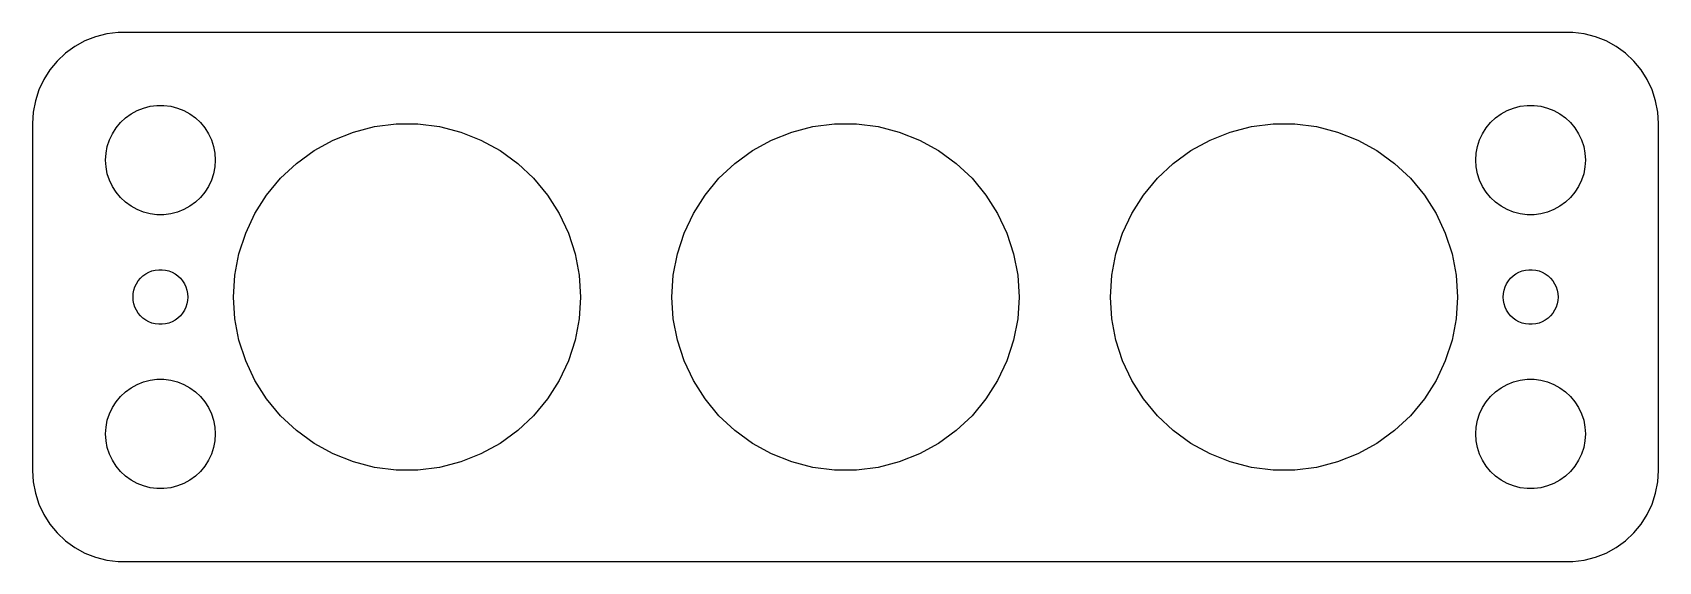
# Model space of a CAD drawing. Header units: metres. Extents: x -44.5 to 44.5, y -14.5 to 14.5.
import ezdxf

# ---------------------------------------------------------------- set-up
doc = ezdxf.new("R2010")
doc.units = ezdxf.units.M

msp = doc.modelspace()

# ---------------------------------------------------------------- linework, layer by layer
for p, q in [((-41.0451, 14.2553), (-41.6289, 14.0241)), ((-40.4369, 14.4114), (-41.0451, 14.2553)), ((-39.8139, 14.4901), (-40.4369, 14.4114)), ((39.8139, 14.4901), (-39.8139, 14.4901)), ((40.4369, 14.4114), (39.8139, 14.4901)), ((41.0451, 14.2553), (40.4369, 14.4114)), ((41.6289, 14.0241), (41.0451, 14.2553)), ((-42.6871, 13.3526), (-43.1448, 12.9227)), ((-42.1791, 13.7216), (-42.6871, 13.3526)), ((-41.6289, 14.0241), (-42.1791, 13.7216)), ((42.1791, 13.7216), (41.6289, 14.0241)), ((42.6871, 13.3526), (42.1791, 13.7216)), ((43.1448, 12.9227), (42.6871, 13.3526)), ((-43.1448, 12.9227), (-43.5451, 12.4389)), ((43.5451, 12.4389), (43.1448, 12.9227)), ((-43.8815, 11.9088), (-44.1489, 11.3406)), ((-43.5451, 12.4389), (-43.8815, 11.9088)), ((43.8815, 11.9088), (43.5451, 12.4389)), ((44.1489, 11.3406), (43.8815, 11.9088)), ((-44.3429, 10.7434), (-44.4606, 10.1267)), ((-44.1489, 11.3406), (-44.3429, 10.7434)), ((44.3429, 10.7434), (44.1489, 11.3406)), ((44.4606, 10.1267), (44.3429, 10.7434)), ((-44.4606, 10.1267), (-44.5, 9.5)), ((-39.6869, 9.55363), (-39.4123, 9.81154)), ((-39.4123, 9.81154), (-39.1075, 10.033)), ((-39.1075, 10.033), (-38.7773, 10.2145)), ((-38.7773, 10.2145), (-38.427, 10.3532)), ((-38.427, 10.3532), (-38.0621, 10.4469)), ((-38.0621, 10.4469), (-37.6884, 10.4941)), ((-37.6884, 10.4941), (-37.3116, 10.4941)), ((-37.3116, 10.4941), (-36.9379, 10.4469)), ((-36.9379, 10.4469), (-36.5729, 10.3532)), ((-36.5729, 10.3532), (-36.2227, 10.2145)), ((-36.2227, 10.2145), (-35.8925, 10.033)), ((-35.8925, 10.033), (-35.5877, 9.81154)), ((-35.5877, 9.81154), (-35.3131, 9.55363)), ((35.3131, 9.55363), (35.5877, 9.81154)), ((35.5877, 9.81154), (35.8925, 10.033)), ((35.8925, 10.033), (36.2227, 10.2145)), ((36.2227, 10.2145), (36.5729, 10.3532)), ((36.5729, 10.3532), (36.9379, 10.4469)), ((36.9379, 10.4469), (37.3116, 10.4941)), ((37.3116, 10.4941), (37.6884, 10.4941)), ((37.6884, 10.4941), (38.0621, 10.4469)), ((38.0621, 10.4469), (38.427, 10.3532)), ((38.427, 10.3532), (38.7773, 10.2145)), ((38.7773, 10.2145), (39.1075, 10.033)), ((39.1075, 10.033), (39.4123, 9.81154)), ((39.4123, 9.81154), (39.6869, 9.55363)), ((44.5, 9.5), (44.4606, 10.1267)), ((-44.5, 9.5), (-44.5, -9.5)), ((-40.2893, 8.60437), (-40.1289, 8.94525)), ((-40.1289, 8.94525), (-39.927, 9.26335)), ((-39.927, 9.26335), (-39.6869, 9.55363)), ((-35.3131, 9.55363), (-35.0729, 9.26335)), ((-35.0729, 9.26335), (-34.8711, 8.94525)), ((-34.8711, 8.94525), (-34.7107, 8.60437)), ((-28.0449, 8.59586), (-26.9357, 9.03503)), ((-26.9357, 9.03503), (-25.7801, 9.33173)), ((-25.7801, 9.33173), (-24.5965, 9.48125)), ((-24.5965, 9.48125), (-23.4035, 9.48125)), ((-23.4035, 9.48125), (-22.2199, 9.33173)), ((-22.2199, 9.33173), (-21.0643, 9.03503)), ((-21.0643, 9.03503), (-19.9551, 8.59586)), ((-4.04489, 8.59586), (-2.93565, 9.03503)), ((-2.93565, 9.03503), (-1.78012, 9.33173)), ((-1.78012, 9.33173), (-0.596497, 9.48125)), ((-0.596497, 9.48125), (0.596497, 9.48125)), ((0.596497, 9.48125), (1.78012, 9.33173)), ((1.78012, 9.33173), (2.93565, 9.03503)), ((2.93565, 9.03503), (4.04489, 8.59586)), ((19.9551, 8.59586), (21.0643, 9.03503)), ((21.0643, 9.03503), (22.2199, 9.33173)), ((22.2199, 9.33173), (23.4035, 9.48125)), ((23.4035, 9.48125), (24.5965, 9.48125)), ((24.5965, 9.48125), (25.7801, 9.33173)), ((25.7801, 9.33173), (26.9357, 9.03503)), ((26.9357, 9.03503), (28.0449, 8.59586)), ((34.7107, 8.60437), (34.8711, 8.94525)), ((34.8711, 8.94525), (35.0729, 9.26335)), ((35.0729, 9.26335), (35.3131, 9.55363)), ((39.6869, 9.55363), (39.927, 9.26335)), ((39.927, 9.26335), (40.1289, 8.94525)), ((40.1289, 8.94525), (40.2893, 8.60437)), ((44.5, -9.5), (44.5, 9.5)), ((-40.4763, 7.87599), (-40.4057, 8.24606)), ((-40.4057, 8.24606), (-40.2893, 8.60437)), ((-34.7107, 8.60437), (-34.5942, 8.24606)), ((-34.5942, 8.24606), (-34.5237, 7.87599)), ((-30.0555, 7.31987), (-29.0903, 8.0211)), ((-29.0903, 8.0211), (-28.0449, 8.59586)), ((-19.9551, 8.59586), (-18.9096, 8.0211)), ((-18.9096, 8.0211), (-17.9445, 7.31987)), ((-6.05553, 7.31987), (-5.09035, 8.0211)), ((-5.09035, 8.0211), (-4.04489, 8.59586)), ((4.04489, 8.59586), (5.09035, 8.0211)), ((5.09035, 8.0211), (6.05553, 7.31987)), ((17.9445, 7.31987), (18.9096, 8.0211)), ((18.9096, 8.0211), (19.9551, 8.59586)), ((28.0449, 8.59586), (29.0903, 8.0211)), ((29.0903, 8.0211), (30.0555, 7.31987)), ((34.5237, 7.87599), (34.5942, 8.24606)), ((34.5942, 8.24606), (34.7107, 8.60437)), ((40.2893, 8.60437), (40.4057, 8.24606)), ((40.4057, 8.24606), (40.4763, 7.87599)), ((-40.5, 7.5), (-40.4763, 7.87599)), ((-40.4763, 7.12399), (-40.5, 7.5)), ((-40.4057, 6.75392), (-40.4763, 7.12399)), ((-34.5237, 7.12399), (-34.5942, 6.75392)), ((-34.5237, 7.87599), (-34.5, 7.5)), ((-34.5, 7.5), (-34.5237, 7.12399)), ((-30.9252, 6.50319), (-30.0555, 7.31987)), ((-17.9445, 7.31987), (-17.0748, 6.50319)), ((-6.9252, 6.50319), (-6.05553, 7.31987)), ((6.05553, 7.31987), (6.9252, 6.50319)), ((17.0748, 6.50319), (17.9445, 7.31987)), ((30.0555, 7.31987), (30.9252, 6.50319)), ((34.5, 7.5), (34.5237, 7.87599)), ((34.5237, 7.12399), (34.5, 7.5)), ((34.5942, 6.75392), (34.5237, 7.12399)), ((40.4763, 7.12399), (40.4057, 6.75392)), ((40.4763, 7.87599), (40.5, 7.5)), ((40.5, 7.5), (40.4763, 7.12399)), ((-40.2893, 6.39561), (-40.4057, 6.75392)), ((-40.1289, 6.05473), (-40.2893, 6.39561)), ((-34.7107, 6.39561), (-34.8711, 6.05473)), ((-34.5942, 6.75392), (-34.7107, 6.39561)), ((-31.6857, 5.58395), (-30.9252, 6.50319)), ((-17.0748, 6.50319), (-16.3143, 5.58395)), ((-7.68565, 5.58395), (-6.9252, 6.50319)), ((6.9252, 6.50319), (7.68565, 5.58395)), ((16.3143, 5.58395), (17.0748, 6.50319)), ((30.9252, 6.50319), (31.6857, 5.58395)), ((34.7107, 6.39561), (34.5942, 6.75392)), ((34.8711, 6.05473), (34.7107, 6.39561)), ((40.2893, 6.39561), (40.1289, 6.05473)), ((40.4057, 6.75392), (40.2893, 6.39561)), ((-39.927, 5.73663), (-40.1289, 6.05473)), ((-39.6869, 5.44635), (-39.927, 5.73663)), ((-39.4123, 5.18845), (-39.6869, 5.44635)), ((-35.3131, 5.44635), (-35.5877, 5.18845)), ((-35.0729, 5.73663), (-35.3131, 5.44635)), ((-34.8711, 6.05473), (-35.0729, 5.73663)), ((-32.3249, 4.57664), (-31.6857, 5.58395)), ((-16.3143, 5.58395), (-15.6751, 4.57664)), ((-8.32491, 4.57664), (-7.68565, 5.58395)), ((7.68565, 5.58395), (8.32491, 4.57664)), ((15.6751, 4.57664), (16.3143, 5.58395)), ((31.6857, 5.58395), (32.3249, 4.57664)), ((35.0729, 5.73663), (34.8711, 6.05473)), ((35.3131, 5.44635), (35.0729, 5.73663)), ((35.5877, 5.18845), (35.3131, 5.44635)), ((39.6869, 5.44635), (39.4123, 5.18845)), ((39.927, 5.73663), (39.6869, 5.44635)), ((40.1289, 6.05473), (39.927, 5.73663)), ((-39.1075, 4.96701), (-39.4123, 5.18845)), ((-38.7773, 4.78551), (-39.1075, 4.96701)), ((-38.427, 4.64682), (-38.7773, 4.78551)), ((-38.0621, 4.55313), (-38.427, 4.64682)), ((-37.6884, 4.50591), (-38.0621, 4.55313)), ((-37.3116, 4.50591), (-37.6884, 4.50591)), ((-36.9379, 4.55313), (-37.3116, 4.50591)), ((-36.5729, 4.64682), (-36.9379, 4.55313)), ((-36.2227, 4.78551), (-36.5729, 4.64682)), ((-35.8925, 4.96701), (-36.2227, 4.78551)), ((-35.5877, 5.18845), (-35.8925, 4.96701)), ((-32.8329, 3.49718), (-32.3249, 4.57664)), ((-15.6751, 4.57664), (-15.1671, 3.49718)), ((-8.83287, 3.49718), (-8.32491, 4.57664)), ((8.32491, 4.57664), (8.83287, 3.49718)), ((15.1671, 3.49718), (15.6751, 4.57664)), ((32.3249, 4.57664), (32.8329, 3.49718)), ((35.8925, 4.96701), (35.5877, 5.18845)), ((36.2227, 4.78551), (35.8925, 4.96701)), ((36.5729, 4.64682), (36.2227, 4.78551)), ((36.9379, 4.55313), (36.5729, 4.64682)), ((37.3116, 4.50591), (36.9379, 4.55313)), ((37.6884, 4.50591), (37.3116, 4.50591)), ((38.0621, 4.55313), (37.6884, 4.50591)), ((38.427, 4.64682), (38.0621, 4.55313)), ((38.7773, 4.78551), (38.427, 4.64682)), ((39.1075, 4.96701), (38.7773, 4.78551)), ((39.4123, 5.18845), (39.1075, 4.96701)), ((-33.2015, 2.36255), (-32.8329, 3.49718)), ((-15.1671, 3.49718), (-14.7984, 2.36255)), ((-9.20154, 2.36255), (-8.83287, 3.49718)), ((8.83287, 3.49718), (9.20154, 2.36255)), ((14.7984, 2.36255), (15.1671, 3.49718)), ((32.8329, 3.49718), (33.2015, 2.36255)), ((-33.4251, 1.19066), (-33.2015, 2.36255)), ((-14.7984, 2.36255), (-14.5749, 1.19066)), ((-9.42508, 1.19066), (-9.20154, 2.36255)), ((9.20154, 2.36255), (9.42508, 1.19066)), ((14.5749, 1.19066), (14.7984, 2.36255)), ((33.2015, 2.36255), (33.4251, 1.19066)), ((-38.7135, 0.881668), (-38.5934, 1.02681)), ((-38.5934, 1.02681), (-38.4561, 1.15576)), ((-38.4561, 1.15576), (-38.3037, 1.26648)), ((-38.3037, 1.26648), (-38.1387, 1.35724)), ((-38.1387, 1.35724), (-37.9635, 1.42657)), ((-37.9635, 1.42657), (-37.7811, 1.47342)), ((-37.7811, 1.47342), (-37.5942, 1.49704)), ((-37.5942, 1.49704), (-37.4058, 1.49704)), ((-37.4058, 1.49704), (-37.2189, 1.47342)), ((-37.2189, 1.47342), (-37.0365, 1.42657)), ((-37.0365, 1.42657), (-36.8613, 1.35724)), ((-36.8613, 1.35724), (-36.6963, 1.26648)), ((-36.6963, 1.26648), (-36.5439, 1.15576)), ((-36.5439, 1.15576), (-36.4065, 1.02681)), ((-36.4065, 1.02681), (-36.2865, 0.881668)), ((-33.5, 0), (-33.4251, 1.19066)), ((-14.5749, 1.19066), (-14.5, 0)), ((-9.5, 0), (-9.42508, 1.19066)), ((9.42508, 1.19066), (9.5, 0)), ((14.5, 0), (14.5749, 1.19066)), ((33.4251, 1.19066), (33.5, 0)), ((36.2865, 0.881668), (36.4065, 1.02681)), ((36.4065, 1.02681), (36.5439, 1.15576)), ((36.5439, 1.15576), (36.6963, 1.26648)), ((36.6963, 1.26648), (36.8613, 1.35724)), ((36.8613, 1.35724), (37.0365, 1.42657)), ((37.0365, 1.42657), (37.2189, 1.47342)), ((37.2189, 1.47342), (37.4058, 1.49704)), ((37.4058, 1.49704), (37.5942, 1.49704)), ((37.5942, 1.49704), (37.7811, 1.47342)), ((37.7811, 1.47342), (37.9635, 1.42657)), ((37.9635, 1.42657), (38.1387, 1.35724)), ((38.1387, 1.35724), (38.3037, 1.26648)), ((38.3037, 1.26648), (38.4561, 1.15576)), ((38.4561, 1.15576), (38.5934, 1.02681)), ((38.5934, 1.02681), (38.7135, 0.881668)), ((-39, 0), (-38.9882, 0.187988)), ((-38.9882, -0.187988), (-39, 0)), ((-38.9882, 0.187988), (-38.9529, 0.373032)), ((-38.9529, 0.373032), (-38.8947, 0.552185)), ((-38.8947, 0.552185), (-38.8145, 0.722626)), ((-38.8145, 0.722626), (-38.7135, 0.881668)), ((-36.2865, 0.881668), (-36.1855, 0.722626)), ((-36.1855, 0.722626), (-36.1053, 0.552185)), ((-36.1053, 0.552185), (-36.0471, 0.373032)), ((-36.0471, 0.373032), (-36.0118, 0.187988)), ((-36.0118, 0.187988), (-36, 0)), ((-36, 0), (-36.0118, -0.187988)), ((-33.4251, -1.19066), (-33.5, 0)), ((-14.5, 0), (-14.5749, -1.19066)), ((-9.42508, -1.19066), (-9.5, 0)), ((9.5, 0), (9.42508, -1.19066)), ((14.5749, -1.19066), (14.5, 0)), ((33.5, 0), (33.4251, -1.19066)), ((36, 0), (36.0118, 0.187988)), ((36.0118, -0.187988), (36, 0)), ((36.0118, 0.187988), (36.0471, 0.373032)), ((36.0471, 0.373032), (36.1053, 0.552185)), ((36.1053, 0.552185), (36.1855, 0.722626)), ((36.1855, 0.722626), (36.2865, 0.881668)), ((38.7135, 0.881668), (38.8145, 0.722626)), ((38.8145, 0.722626), (38.8947, 0.552185)), ((38.8947, 0.552185), (38.9529, 0.373032)), ((38.9529, 0.373032), (38.9882, 0.187988)), ((38.9882, 0.187988), (39, 0)), ((39, 0), (38.9882, -0.187988)), ((-38.9529, -0.373032), (-38.9882, -0.187988)), ((-38.8947, -0.552185), (-38.9529, -0.373032)), ((-38.8145, -0.722626), (-38.8947, -0.552185)), ((-38.7135, -0.881668), (-38.8145, -0.722626)), ((-38.5934, -1.02681), (-38.7135, -0.881668)), ((-36.2865, -0.881668), (-36.4065, -1.02681)), ((-36.1855, -0.722626), (-36.2865, -0.881668)), ((-36.1053, -0.552185), (-36.1855, -0.722626)), ((-36.0471, -0.373032), (-36.1053, -0.552185)), ((-36.0118, -0.187988), (-36.0471, -0.373032)), ((36.0471, -0.373032), (36.0118, -0.187988)), ((36.1053, -0.552185), (36.0471, -0.373032)), ((36.1855, -0.722626), (36.1053, -0.552185)), ((36.2865, -0.881668), (36.1855, -0.722626)), ((36.4065, -1.02681), (36.2865, -0.881668)), ((38.7135, -0.881668), (38.5934, -1.02681)), ((38.8145, -0.722626), (38.7135, -0.881668)), ((38.8947, -0.552185), (38.8145, -0.722626)), ((38.9529, -0.373032), (38.8947, -0.552185)), ((38.9882, -0.187988), (38.9529, -0.373032)), ((-38.4561, -1.15576), (-38.5934, -1.02681)), ((-38.3037, -1.26648), (-38.4561, -1.15576)), ((-38.1387, -1.35724), (-38.3037, -1.26648)), ((-37.9635, -1.42657), (-38.1387, -1.35724)), ((-37.7811, -1.47342), (-37.9635, -1.42657)), ((-37.5942, -1.49704), (-37.7811, -1.47342)), ((-37.4058, -1.49704), (-37.5942, -1.49704)), ((-37.2189, -1.47342), (-37.4058, -1.49704)), ((-37.0365, -1.42657), (-37.2189, -1.47342)), ((-36.8613, -1.35724), (-37.0365, -1.42657)), ((-36.6963, -1.26648), (-36.8613, -1.35724)), ((-36.5439, -1.15576), (-36.6963, -1.26648)), ((-36.4065, -1.02681), (-36.5439, -1.15576)), ((-33.2015, -2.36255), (-33.4251, -1.19066)), ((-14.5749, -1.19066), (-14.7984, -2.36255)), ((-9.20154, -2.36255), (-9.42508, -1.19066)), ((9.42508, -1.19066), (9.20154, -2.36255)), ((14.7984, -2.36255), (14.5749, -1.19066)), ((33.4251, -1.19066), (33.2015, -2.36255)), ((36.5439, -1.15576), (36.4065, -1.02681)), ((36.6963, -1.26648), (36.5439, -1.15576)), ((36.8613, -1.35724), (36.6963, -1.26648)), ((37.0365, -1.42657), (36.8613, -1.35724)), ((37.2189, -1.47342), (37.0365, -1.42657)), ((37.4058, -1.49704), (37.2189, -1.47342)), ((37.5942, -1.49704), (37.4058, -1.49704)), ((37.7811, -1.47342), (37.5942, -1.49704)), ((37.9635, -1.42657), (37.7811, -1.47342)), ((38.1387, -1.35724), (37.9635, -1.42657)), ((38.3037, -1.26648), (38.1387, -1.35724)), ((38.4561, -1.15576), (38.3037, -1.26648)), ((38.5934, -1.02681), (38.4561, -1.15576)), ((-32.8329, -3.49718), (-33.2015, -2.36255)), ((-14.7984, -2.36255), (-15.1671, -3.49718)), ((-8.83287, -3.49718), (-9.20154, -2.36255)), ((9.20154, -2.36255), (8.83287, -3.49718)), ((15.1671, -3.49718), (14.7984, -2.36255)), ((33.2015, -2.36255), (32.8329, -3.49718)), ((-32.3249, -4.57664), (-32.8329, -3.49718)), ((-15.1671, -3.49718), (-15.6751, -4.57664)), ((-8.32491, -4.57664), (-8.83287, -3.49718)), ((8.83287, -3.49718), (8.32491, -4.57664)), ((15.6751, -4.57664), (15.1671, -3.49718)), ((32.8329, -3.49718), (32.3249, -4.57664)), ((-39.6869, -5.44635), (-39.4123, -5.18845)), ((-39.4123, -5.18845), (-39.1075, -4.96701)), ((-39.1075, -4.96701), (-38.7773, -4.78551)), ((-38.7773, -4.78551), (-38.427, -4.64682)), ((-38.427, -4.64682), (-38.0621, -4.55313)), ((-38.0621, -4.55313), (-37.6884, -4.50591)), ((-37.6884, -4.50591), (-37.3116, -4.50591)), ((-37.3116, -4.50591), (-36.9379, -4.55313)), ((-36.9379, -4.55313), (-36.5729, -4.64682)), ((-36.5729, -4.64682), (-36.2227, -4.78551)), ((-36.2227, -4.78551), (-35.8925, -4.96701)), ((-35.8925, -4.96701), (-35.5877, -5.18845)), ((-35.5877, -5.18845), (-35.3131, -5.44635)), ((-31.6857, -5.58395), (-32.3249, -4.57664)), ((-15.6751, -4.57664), (-16.3143, -5.58395)), ((-7.68565, -5.58395), (-8.32491, -4.57664)), ((8.32491, -4.57664), (7.68565, -5.58395)), ((16.3143, -5.58395), (15.6751, -4.57664)), ((32.3249, -4.57664), (31.6857, -5.58395)), ((35.3131, -5.44635), (35.5877, -5.18845)), ((35.5877, -5.18845), (35.8925, -4.96701)), ((35.8925, -4.96701), (36.2227, -4.78551)), ((36.2227, -4.78551), (36.5729, -4.64682)), ((36.5729, -4.64682), (36.9379, -4.55313)), ((36.9379, -4.55313), (37.3116, -4.50591)), ((37.3116, -4.50591), (37.6884, -4.50591)), ((37.6884, -4.50591), (38.0621, -4.55313)), ((38.0621, -4.55313), (38.427, -4.64682)), ((38.427, -4.64682), (38.7773, -4.78551)), ((38.7773, -4.78551), (39.1075, -4.96701)), ((39.1075, -4.96701), (39.4123, -5.18845)), ((39.4123, -5.18845), (39.6869, -5.44635)), ((-40.2893, -6.39561), (-40.1289, -6.05473)), ((-40.1289, -6.05473), (-39.927, -5.73663)), ((-39.927, -5.73663), (-39.6869, -5.44635)), ((-35.3131, -5.44635), (-35.0729, -5.73663)), ((-35.0729, -5.73663), (-34.8711, -6.05473)), ((-34.8711, -6.05473), (-34.7107, -6.39561)), ((-30.9252, -6.50319), (-31.6857, -5.58395)), ((-16.3143, -5.58395), (-17.0748, -6.50319)), ((-6.9252, -6.50319), (-7.68565, -5.58395)), ((7.68565, -5.58395), (6.9252, -6.50319)), ((17.0748, -6.50319), (16.3143, -5.58395)), ((31.6857, -5.58395), (30.9252, -6.50319)), ((34.7107, -6.39561), (34.8711, -6.05473)), ((34.8711, -6.05473), (35.0729, -5.73663)), ((35.0729, -5.73663), (35.3131, -5.44635)), ((39.6869, -5.44635), (39.927, -5.73663)), ((39.927, -5.73663), (40.1289, -6.05473)), ((40.1289, -6.05473), (40.2893, -6.39561)), ((-40.4763, -7.12399), (-40.4057, -6.75392)), ((-40.4057, -6.75392), (-40.2893, -6.39561)), ((-34.7107, -6.39561), (-34.5942, -6.75392)), ((-34.5942, -6.75392), (-34.5237, -7.12399)), ((-30.0555, -7.31987), (-30.9252, -6.50319)), ((-17.0748, -6.50319), (-17.9445, -7.31987)), ((-6.05553, -7.31987), (-6.9252, -6.50319)), ((6.9252, -6.50319), (6.05553, -7.31987)), ((17.9445, -7.31987), (17.0748, -6.50319)), ((30.9252, -6.50319), (30.0555, -7.31987)), ((34.5237, -7.12399), (34.5942, -6.75392)), ((34.5942, -6.75392), (34.7107, -6.39561)), ((40.2893, -6.39561), (40.4057, -6.75392)), ((40.4057, -6.75392), (40.4763, -7.12399)), ((-40.5, -7.5), (-40.4763, -7.12399)), ((-40.4763, -7.87599), (-40.5, -7.5)), ((-40.4057, -8.24606), (-40.4763, -7.87599)), ((-34.5237, -7.87599), (-34.5942, -8.24606)), ((-34.5237, -7.12399), (-34.5, -7.5)), ((-34.5, -7.5), (-34.5237, -7.87599)), ((-29.0903, -8.0211), (-30.0555, -7.31987)), ((-17.9445, -7.31987), (-18.9096, -8.0211)), ((-5.09035, -8.0211), (-6.05553, -7.31987)), ((6.05553, -7.31987), (5.09035, -8.0211)), ((18.9096, -8.0211), (17.9445, -7.31987)), ((30.0555, -7.31987), (29.0903, -8.0211)), ((34.5, -7.5), (34.5237, -7.12399)), ((34.5237, -7.87599), (34.5, -7.5)), ((34.5942, -8.24606), (34.5237, -7.87599)), ((40.4763, -7.87599), (40.4057, -8.24606)), ((40.4763, -7.12399), (40.5, -7.5)), ((40.5, -7.5), (40.4763, -7.87599)), ((-40.2893, -8.60437), (-40.4057, -8.24606)), ((-40.1289, -8.94525), (-40.2893, -8.60437)), ((-34.7107, -8.60437), (-34.8711, -8.94525)), ((-34.5942, -8.24606), (-34.7107, -8.60437)), ((-28.0449, -8.59586), (-29.0903, -8.0211)), ((-26.9357, -9.03503), (-28.0449, -8.59586)), ((-19.9551, -8.59586), (-21.0643, -9.03503)), ((-18.9096, -8.0211), (-19.9551, -8.59586)), ((-4.04489, -8.59586), (-5.09035, -8.0211)), ((-2.93565, -9.03503), (-4.04489, -8.59586)), ((4.04489, -8.59586), (2.93565, -9.03503)), ((5.09035, -8.0211), (4.04489, -8.59586)), ((19.9551, -8.59586), (18.9096, -8.0211)), ((21.0643, -9.03503), (19.9551, -8.59586)), ((28.0449, -8.59586), (26.9357, -9.03503)), ((29.0903, -8.0211), (28.0449, -8.59586)), ((34.7107, -8.60437), (34.5942, -8.24606)), ((34.8711, -8.94525), (34.7107, -8.60437)), ((40.2893, -8.60437), (40.1289, -8.94525)), ((40.4057, -8.24606), (40.2893, -8.60437)), ((-44.5, -9.5), (-44.4606, -10.1267)), ((-39.927, -9.26335), (-40.1289, -8.94525)), ((-39.6869, -9.55363), (-39.927, -9.26335)), ((-39.4123, -9.81154), (-39.6869, -9.55363)), ((-35.3131, -9.55363), (-35.5877, -9.81154)), ((-35.0729, -9.26335), (-35.3131, -9.55363)), ((-34.8711, -8.94525), (-35.0729, -9.26335)), ((-25.7801, -9.33173), (-26.9357, -9.03503)), ((-24.5965, -9.48125), (-25.7801, -9.33173)), ((-23.4035, -9.48125), (-24.5965, -9.48125)), ((-22.2199, -9.33173), (-23.4035, -9.48125)), ((-21.0643, -9.03503), (-22.2199, -9.33173)), ((-1.78012, -9.33173), (-2.93565, -9.03503)), ((-0.596497, -9.48125), (-1.78012, -9.33173)), ((0.596497, -9.48125), (-0.596497, -9.48125)), ((1.78012, -9.33173), (0.596497, -9.48125)), ((2.93565, -9.03503), (1.78012, -9.33173)), ((22.2199, -9.33173), (21.0643, -9.03503)), ((23.4035, -9.48125), (22.2199, -9.33173)), ((24.5965, -9.48125), (23.4035, -9.48125)), ((25.7801, -9.33173), (24.5965, -9.48125)), ((26.9357, -9.03503), (25.7801, -9.33173)), ((35.0729, -9.26335), (34.8711, -8.94525)), ((35.3131, -9.55363), (35.0729, -9.26335)), ((35.5877, -9.81154), (35.3131, -9.55363)), ((39.6869, -9.55363), (39.4123, -9.81154)), ((39.927, -9.26335), (39.6869, -9.55363)), ((40.1289, -8.94525), (39.927, -9.26335)), ((44.4606, -10.1267), (44.5, -9.5)), ((-44.4606, -10.1267), (-44.3429, -10.7434)), ((-39.1075, -10.033), (-39.4123, -9.81154)), ((-38.7773, -10.2145), (-39.1075, -10.033)), ((-38.427, -10.3532), (-38.7773, -10.2145)), ((-38.0621, -10.4469), (-38.427, -10.3532)), ((-37.6884, -10.4941), (-38.0621, -10.4469)), ((-37.3116, -10.4941), (-37.6884, -10.4941)), ((-36.9379, -10.4469), (-37.3116, -10.4941)), ((-36.5729, -10.3532), (-36.9379, -10.4469)), ((-36.2227, -10.2145), (-36.5729, -10.3532)), ((-35.8925, -10.033), (-36.2227, -10.2145)), ((-35.5877, -9.81154), (-35.8925, -10.033)), ((35.8925, -10.033), (35.5877, -9.81154)), ((36.2227, -10.2145), (35.8925, -10.033)), ((36.5729, -10.3532), (36.2227, -10.2145)), ((36.9379, -10.4469), (36.5729, -10.3532)), ((37.3116, -10.4941), (36.9379, -10.4469)), ((37.6884, -10.4941), (37.3116, -10.4941)), ((38.0621, -10.4469), (37.6884, -10.4941)), ((38.427, -10.3532), (38.0621, -10.4469)), ((38.7773, -10.2145), (38.427, -10.3532)), ((39.1075, -10.033), (38.7773, -10.2145)), ((39.4123, -9.81154), (39.1075, -10.033)), ((44.3429, -10.7434), (44.4606, -10.1267)), ((-44.3429, -10.7434), (-44.1489, -11.3406)), ((-44.1489, -11.3406), (-43.8815, -11.9088)), ((43.8815, -11.9088), (44.1489, -11.3406)), ((44.1489, -11.3406), (44.3429, -10.7434)), ((-43.8815, -11.9088), (-43.5451, -12.4389)), ((-43.5451, -12.4389), (-43.1448, -12.9227)), ((43.1448, -12.9227), (43.5451, -12.4389)), ((43.5451, -12.4389), (43.8815, -11.9088)), ((-43.1448, -12.9227), (-42.6871, -13.3526)), ((42.6871, -13.3526), (43.1448, -12.9227)), ((-42.6871, -13.3526), (-42.1791, -13.7216)), ((-42.1791, -13.7216), (-41.6289, -14.0241)), ((-41.6289, -14.0241), (-41.0451, -14.2553)), ((41.0451, -14.2553), (41.6289, -14.0241)), ((41.6289, -14.0241), (42.1791, -13.7216)), ((42.1791, -13.7216), (42.6871, -13.3526)), ((-41.0451, -14.2553), (-40.4369, -14.4114)), ((-40.4369, -14.4114), (-39.8139, -14.4901)), ((-39.8139, -14.4901), (39.8139, -14.4901)), ((39.8139, -14.4901), (40.4369, -14.4114)), ((40.4369, -14.4114), (41.0451, -14.2553))]:
    msp.add_line(p, q)

doc.saveas('drawing.dxf')
